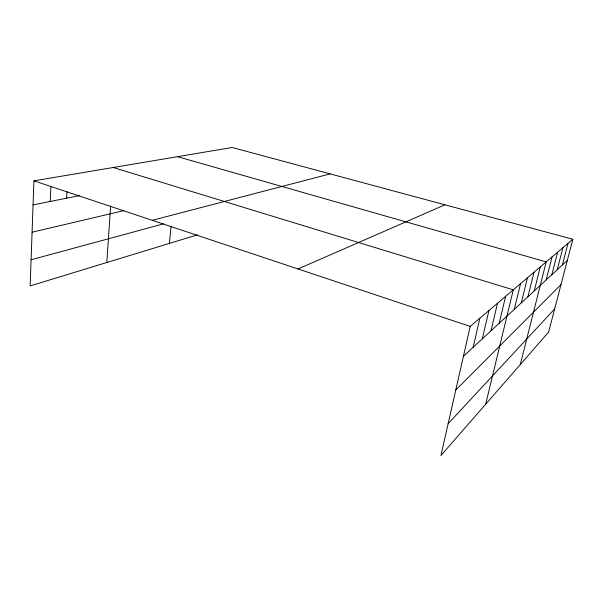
<?xml version="1.0" encoding="UTF-8"?>
<svg xmlns="http://www.w3.org/2000/svg" width="603" height="603" viewBox="0 0 603 603"><rect width="100%" height="100%" fill="white"/><g stroke="black" fill="none" stroke-linecap="round" stroke-linejoin="round"><path stroke-width="0.9" d="M572.85 239.255L470.189 326.427L440.944 455.506L548.609 332.087L572.85 239.255L232.155 147.494L33.926 180.84L30.15 285.912L197.385 234.853M50.23 201.455L50.878 186.402M66.639 198.176L66.956 191.731M106.799 262.509L110.635 205.962M169.435 243.386L171.041 226.231M473.159 347.29L479.845 318.226M482.332 338.826L488.935 310.507M490.993 330.836L497.513 303.226M499.186 323.283L505.615 296.344M485.671 404.236L513.289 289.832L113.243 167.498M514.291 309.347L520.555 283.659M521.271 302.902L527.452 277.802M527.911 296.782L534.009 272.232M534.235 290.947L540.25 266.933M520.283 364.559L546.197 261.89L177.531 156.69M546.182 279.928L552.031 256.931M551.835 274.712L557.602 252.205M557.232 269.737L562.916 247.69M562.388 264.981L567.996 243.378M448.142 423.721L554.662 308.924M455.785 389.998L561.024 284.563M463.428 356.267L567.325 260.428M298.01 268.968L444.946 204.809M31.092 259.78L163.39 223.879M152.227 220.321L330.12 173.883M32.08 232.23L123.819 210.635M33.059 204.884L79.566 195.598M33.926 180.84L470.189 326.427"/></g></svg>
